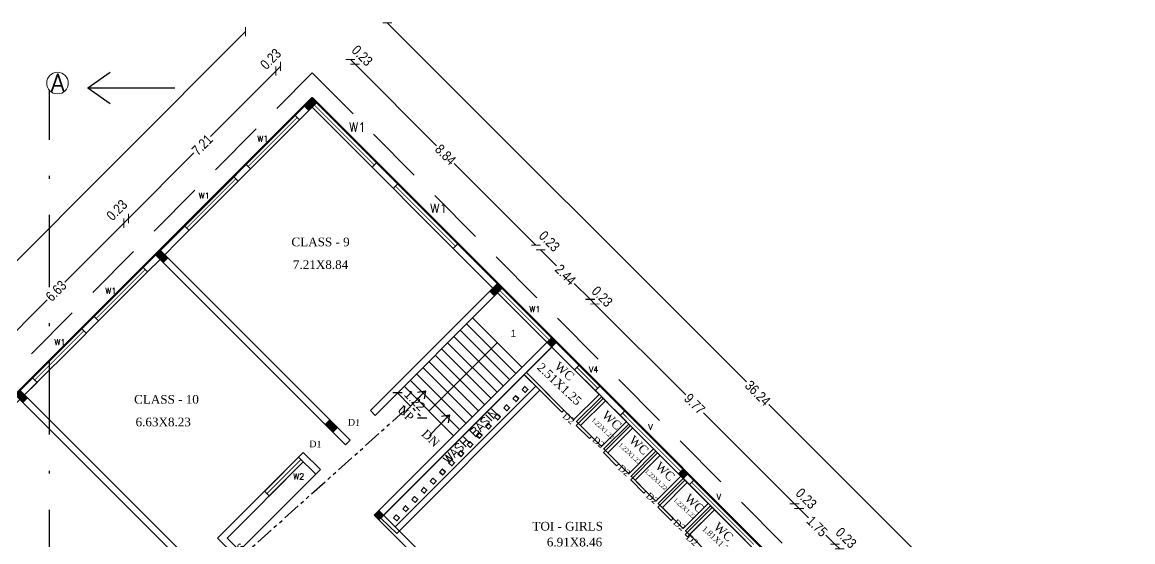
# Model space of a CAD drawing. Header units: metres. Extents: x 43 to 977, y 102 to 459.
# Drawn here: x 682.36 to 720.78, y 249.02 to 266.99 of the extents above; entities that cross this region are included whole.
import ezdxf

# ---------------------------------------------------------------- set-up
doc = ezdxf.new("R2010")
doc.units = ezdxf.units.M
doc.header["$MEASUREMENT"] = 0
doc.header["$PDMODE"] = 3
for name, pattern in [('DASHDOT', [1, 0.5, -0.25, 0, -0.25]), ('HIDDEN', [0.375, 0.25, -0.125]), ('PHANTOM2', [1.25, 0.625, -0.125, 0.125, -0.125, 0.125, -0.125])]:
    doc.linetypes.add(name, pattern=pattern)
doc.layers.get('0').update_dxf_attribs({"lineweight": 0})
doc.layers.get('Defpoints').update_dxf_attribs({"lineweight": 0})
doc.layers.add('BLK_1_FLR_2_BLT_UP_AREA_EXISTING', color=10, linetype='Continuous')
for name, color, linetype, lineweight in [('BLK_1_FLR_2_EXIT_WIDTH_STAIR', 4, 'Continuous', 35), ('BLK_1_FLR_2_WASH', 4, 'Continuous', 35), ('BLK_1_FLR_2_WATER_CLOSET', 4, 'Continuous', 35), ('Column', 1, 'Continuous', 0), ('DIST_EXIT', 7, 'Continuous', 35), ('fence', 15, 'Continuous', 0), ('hatch', 7, 'Continuous', 0), ('ILAND', 7, 'Continuous', 0), ('Layer3', 5, 'Continuous', 0), ('Staircase', 140, 'Continuous', 0), ('TE', 9, 'Continuous', 0), ('TEXT', 130, 'Continuous', 0), ('WALL', 7, 'Continuous', 0), ('WIN', 13, 'Continuous', 0)]:
    doc.layers.add(name, color=color, linetype=linetype, lineweight=lineweight)
doc.styles.add('ARIAL', font='arial.ttf')
doc.styles.get("Standard").update_dxf_attribs({"font": 'romans.shx'})
doc.styles.add('style2', font='romantic.ttf')
doc.styles.add('style4', font='swissek.ttf')
doc.styles.add('visa', font='swissc.ttf')
doc.dimstyles.new('Copy of o3 400', dxfattribs={"dimscale": 0.23, "dimtxt": 0.9, "dimasz": 1, "dimexe": 5, "dimexo": 9, "dimgap": 0.23, "dimtad": 0, "dimlfac": 4, "dimzin": 3, "dimdsep": 46, "dimtxsty": 'visa', "dimblk": 'ARCHTICK', "dimcen": 0.09, "dimse1": 1, "dimse2": 1, "dimclrd": 7, "dimclre": 256, "dimclrt": 7, "dimadec": 0, "dimazin": 0, "dimtfac": 0.23, "dimtofl": 0, "dimtmove": 2, "dimatfit": 1, "dimldrblk": 'ARCHTICK', "dimfxl": 0, "dimtolj": 1, "dimtzin": 0, "dimarcsym": 0})
doc.dimstyles.new('o3', dxfattribs={"dimscale": 0.23, "dimtxt": 0.9, "dimasz": 1, "dimexe": 5, "dimexo": 9, "dimgap": 0.23, "dimtad": 0, "dimzin": 3, "dimdsep": 46, "dimtxsty": 'visa', "dimblk": 'ARCHTICK', "dimcen": 0.09, "dimse1": 1, "dimse2": 1, "dimclrd": 7, "dimclre": 256, "dimclrt": 7, "dimadec": 0, "dimazin": 0, "dimtfac": 0.23, "dimtofl": 0, "dimtmove": 2, "dimatfit": 1, "dimldrblk": 'ARCHTICK', "dimfxl": 0, "dimtolj": 1, "dimtzin": 0, "dimarcsym": 0})
doc.dimstyles.new('OPEN SPACE', dxfattribs={"dimtxt": 0.3, "dimasz": 0.23, "dimexe": 0.1875, "dimexo": 0.0625, "dimgap": 0.09, "dimtad": 3, "dimzin": 0, "dimdsep": 46, "dimtxsty": 'ARIAL', "dimblk": 'OBLIQUE', "dimcen": 0.09, "dimse1": 1, "dimse2": 1, "dimclrd": 6, "dimclre": 6, "dimclrt": 7, "dimadec": 0, "dimazin": 0, "dimtfac": 0.5, "dimtix": 1, "dimtmove": 0, "dimatfit": 3, "dimfxl": 0, "dimtolj": 1, "dimtzin": 0, "dimarcsym": 0})
pattern_1 = [(135, (6065.309044, 1820.6004447), (0.0022447263868, 0.0022447263868), [])]

# ---------------------------------------------------------------- blocks, each defined once
blk = doc.blocks.new('_ArchTick')
at = {"color": 0, "const_width": 0.15}
blk.add_lwpolyline([(-0.5, -0.5), (0.5, 0.5)], dxfattribs=at)
blk = doc.blocks.new('*D296')
at = {"layer": 'Defpoints', "color": 0, "lineweight": 30}
for p in [(693.877, 265.537), (692.113, 264.097), (692.275, 263.935)]:
    blk.add_point(p, dxfattribs=at)
at = {"layer": 'WALL', "color": 7, "lineweight": -2}
blk.add_line((693.715, 265.699), (693.877, 265.537), dxfattribs=at)
at = {"layer": 'WALL', "color": 7, "lineweight": -2, "xscale": 0.23, "yscale": 0.23, "zscale": 0.23}
for p, rotation in [((693.715, 265.699), 135.0000000000403), ((693.877, 265.537), 315.0000000000402)]:
    blk.add_blockref('_ArchTick', p, dxfattribs=dict(at, rotation=rotation))
at = {"layer": 'WALL', "color": 7, "insert": (694.122, 265.835), "char_height": 0.345, "attachment_point": 5, "rotation": 315, "style": 'visa'}
blk.add_mtext('\\A1;0.23', dxfattribs=at)
blk = doc.blocks.new('*D297')
at = {"layer": 'Defpoints', "color": 0, "lineweight": 30}
for p in [(692.275, 263.935), (700.131, 259.283), (697.894, 257.046)]:
    blk.add_point(p, dxfattribs=at)
at = {"layer": 'WALL', "color": 7, "lineweight": -2}
for p, q in [((693.877, 265.537), (696.698, 262.716)), ((700.131, 259.283), (697.309, 262.105))]:
    blk.add_line(p, q, dxfattribs=at)
at = {"layer": 'WALL', "color": 7, "lineweight": -2, "xscale": 0.23, "yscale": 0.23, "zscale": 0.23}
for p, rotation in [((693.877, 265.537), 135.0000000061167), ((700.131, 259.283), 315.0000000061167)]:
    blk.add_blockref('_ArchTick', p, dxfattribs=dict(at, rotation=rotation))
at = {"layer": 'WALL', "color": 7, "insert": (697.004, 262.41), "char_height": 0.345, "attachment_point": 5, "rotation": 315, "style": 'visa'}
blk.add_mtext('\\A1;8.84', dxfattribs=at)
blk = doc.blocks.new('*D298')
at = {"layer": 'Defpoints', "color": 0, "lineweight": 30}
for p in [(700.293, 259.121), (697.894, 257.046), (698.056, 256.885)]:
    blk.add_point(p, dxfattribs=at)
at = {"layer": 'WALL', "color": 7, "lineweight": -2}
for p, q in [((700.131, 259.283), (699.968, 259.446)), ((700.293, 259.121), (700.455, 258.959))]:
    blk.add_line(p, q, dxfattribs=at)
at = {"layer": 'WALL', "color": 7, "lineweight": -2, "xscale": 0.23, "yscale": 0.23, "zscale": 0.23}
for p, rotation in [((700.131, 259.283), 315.0000000061167), ((700.293, 259.121), 135.0000000061167)]:
    blk.add_blockref('_ArchTick', p, dxfattribs=dict(at, rotation=rotation))
at = {"layer": 'WALL', "color": 7, "insert": (700.597, 259.415), "char_height": 0.345, "attachment_point": 5, "rotation": 315, "style": 'visa'}
blk.add_mtext('\\A1;0.23', dxfattribs=at)
blk = doc.blocks.new('*D299')
at = {"layer": 'Defpoints', "color": 0, "lineweight": 30}
for p in [(702.017, 257.398), (698.056, 256.885), (699.78, 255.161)]:
    blk.add_point(p, dxfattribs=at)
at = {"layer": 'WALL', "color": 7, "lineweight": -2}
for p, q in [((700.293, 259.121), (700.849, 258.565)), ((702.017, 257.398), (701.46, 257.954))]:
    blk.add_line(p, q, dxfattribs=at)
at = {"layer": 'WALL', "color": 7, "lineweight": -2, "xscale": 0.23, "yscale": 0.23, "zscale": 0.23}
for p, rotation in [((700.293, 259.121), 135.0000000061167), ((702.017, 257.398), 315.0000000061167)]:
    blk.add_blockref('_ArchTick', p, dxfattribs=dict(at, rotation=rotation))
at = {"layer": 'WALL', "color": 7, "insert": (701.155, 258.26), "char_height": 0.345, "attachment_point": 5, "rotation": 315, "style": 'visa'}
blk.add_mtext('\\A1;2.44', dxfattribs=at)
blk = doc.blocks.new('*D300')
at = {"layer": 'Defpoints', "color": 0, "lineweight": 30}
for p in [(702.169, 257.245), (699.77, 255.17), (699.883, 254.96)]:
    blk.add_point(p, dxfattribs=at)
at = {"layer": 'WALL', "color": 7, "lineweight": -2}
blk.add_line((702.007, 257.407), (702.169, 257.245), dxfattribs=at)
at = {"layer": 'WALL', "color": 7, "lineweight": -2, "xscale": 0.23, "yscale": 0.23, "zscale": 0.23}
for p, rotation in [((702.007, 257.407), 135.0000000061167), ((702.169, 257.245), 315.0000000061167)]:
    blk.add_blockref('_ArchTick', p, dxfattribs=dict(at, rotation=rotation))
at = {"layer": 'WALL', "color": 7, "insert": (702.423, 257.503), "char_height": 0.345, "attachment_point": 5, "rotation": 315, "style": 'visa'}
blk.add_mtext('\\A1;0.23', dxfattribs=at)
blk = doc.blocks.new('*D301')
at = {"layer": 'Defpoints', "color": 0, "lineweight": 30}
for p in [(699.883, 254.96), (709.077, 250.337), (706.415, 247.674)]:
    blk.add_point(p, dxfattribs=at)
at = {"layer": 'WALL', "color": 7, "lineweight": -2}
for p, q in [((702.169, 257.245), (705.316, 254.098)), ((709.077, 250.337), (705.93, 253.484))]:
    blk.add_line(p, q, dxfattribs=at)
at = {"layer": 'WALL', "color": 7, "lineweight": -2, "xscale": 0.23, "yscale": 0.23, "zscale": 0.23}
for p, rotation in [((702.169, 257.245), 135.0000000061167), ((709.077, 250.337), 315.0000000061167)]:
    blk.add_blockref('_ArchTick', p, dxfattribs=dict(at, rotation=rotation))
at = {"layer": 'WALL', "color": 7, "insert": (705.623, 253.791), "char_height": 0.345, "attachment_point": 5, "rotation": 315, "style": 'visa'}
blk.add_mtext('\\A1;9.77', dxfattribs=at)
blk = doc.blocks.new('*D302')
at = {"layer": 'Defpoints', "color": 0, "lineweight": 30}
for p in [(709.239, 250.175), (706.415, 247.674), (706.605, 247.541)]:
    blk.add_point(p, dxfattribs=at)
at = {"layer": 'WALL', "color": 7, "lineweight": -2}
blk.add_line((709.077, 250.337), (709.239, 250.175), dxfattribs=at)
at = {"layer": 'WALL', "color": 7, "lineweight": -2, "xscale": 0.23, "yscale": 0.23, "zscale": 0.23}
for p, rotation in [((709.077, 250.337), 135.0000000061167), ((709.239, 250.175), 315.0000000061167)]:
    blk.add_blockref('_ArchTick', p, dxfattribs=dict(at, rotation=rotation))
at = {"layer": 'WALL', "color": 7, "insert": (709.483, 250.518), "char_height": 0.345, "attachment_point": 5, "rotation": 315, "style": 'visa'}
blk.add_mtext('\\A1;0.23', dxfattribs=at)
blk = doc.blocks.new('*D303')
at = {"layer": 'Defpoints', "color": 0, "lineweight": 30}
for p in [(710.477, 248.937), (706.605, 247.541), (707.694, 246.153)]:
    blk.add_point(p, dxfattribs=at)
at = {"layer": 'WALL', "color": 7, "lineweight": -2}
for p, q in [((709.239, 250.175), (709.559, 249.855)), ((710.477, 248.937), (710.158, 249.256))]:
    blk.add_line(p, q, dxfattribs=at)
at = {"layer": 'WALL', "color": 7, "lineweight": -2, "xscale": 0.23, "yscale": 0.23, "zscale": 0.23}
for p, rotation in [((709.239, 250.175), 135.0000000061167), ((710.477, 248.937), 315.0000000061167)]:
    blk.add_blockref('_ArchTick', p, dxfattribs=dict(at, rotation=rotation))
at = {"layer": 'WALL', "color": 7, "insert": (709.858, 249.556), "char_height": 0.345, "attachment_point": 5, "rotation": 315, "style": 'visa'}
blk.add_mtext('\\A1;1.75', dxfattribs=at)
blk = doc.blocks.new('*D304')
at = {"layer": 'Defpoints', "color": 0, "lineweight": 30}
for p in [(710.639, 248.775), (707.694, 246.153), (707.872, 246.008)]:
    blk.add_point(p, dxfattribs=at)
at = {"layer": 'WALL', "color": 7, "lineweight": -2}
blk.add_line((710.477, 248.937), (710.639, 248.775), dxfattribs=at)
at = {"layer": 'WALL', "color": 7, "lineweight": -2, "xscale": 0.23, "yscale": 0.23, "zscale": 0.23}
for p, rotation in [((710.477, 248.937), 135.0000000061167), ((710.639, 248.775), 315.0000000061167)]:
    blk.add_blockref('_ArchTick', p, dxfattribs=dict(at, rotation=rotation))
at = {"layer": 'WALL', "color": 7, "insert": (710.862, 249.156), "char_height": 0.345, "attachment_point": 5, "rotation": 315, "style": 'visa'}
blk.add_mtext('\\A1;0.23', dxfattribs=at)
blk = doc.blocks.new('*D307')
at = {"layer": 'Defpoints', "color": 0, "lineweight": 30}
for p in [(693.426, 263.011), (686.038, 260.203), (688.514, 257.727)]:
    blk.add_point(p, dxfattribs=at)
at = {"layer": 'WALL', "color": 7, "lineweight": -2}
for p, q in [((691.136, 265.301), (688.87, 263.035)), ((686.038, 260.203), (688.303, 262.468))]:
    blk.add_line(p, q, dxfattribs=at)
at = {"layer": 'WALL', "color": 7, "lineweight": -2, "xscale": 0.23, "yscale": 0.23, "zscale": 0.23}
for p, rotation in [((691.136, 265.301), 44.99999999388329), ((686.038, 260.203), 224.9999999938833)]:
    blk.add_blockref('_ArchTick', p, dxfattribs=dict(at, rotation=rotation))
at = {"layer": 'WALL', "color": 7, "insert": (688.587, 262.752), "char_height": 0.345, "attachment_point": 5, "rotation": 45, "style": 'visa'}
blk.add_mtext('\\A1;7.21', dxfattribs=at)
blk = doc.blocks.new('*D308')
at = {"layer": 'Defpoints', "color": 0, "lineweight": 30}
for p in [(685.876, 260.041), (688.353, 257.565), (688.514, 257.727)]:
    blk.add_point(p, dxfattribs=at)
at = {"layer": 'WALL', "color": 7, "lineweight": -2}
blk.add_line((686.038, 260.203), (685.876, 260.041), dxfattribs=at)
at = {"layer": 'WALL', "color": 7, "lineweight": -2, "xscale": 0.23, "yscale": 0.23, "zscale": 0.23}
for p, rotation in [((685.876, 260.041), 224.9999999938833), ((686.038, 260.203), 44.99999999388329)]:
    blk.add_blockref('_ArchTick', p, dxfattribs=dict(at, rotation=rotation))
at = {"layer": 'WALL', "color": 7, "insert": (685.637, 260.492), "char_height": 0.345, "attachment_point": 5, "rotation": 45, "style": 'visa'}
blk.add_mtext('\\A1;0.23', dxfattribs=at)
blk = doc.blocks.new('*D309')
at = {"layer": 'Defpoints', "color": 0, "lineweight": 30}
for p in [(688.353, 257.565), (681.189, 255.354), (683.666, 252.878)]:
    blk.add_point(p, dxfattribs=at)
at = {"layer": 'WALL', "color": 7, "lineweight": -2}
for p, q in [((685.876, 260.041), (683.838, 258.003)), ((681.189, 255.354), (683.228, 257.393))]:
    blk.add_line(p, q, dxfattribs=at)
at = {"layer": 'WALL', "color": 7, "lineweight": -2, "xscale": 0.23, "yscale": 0.23, "zscale": 0.23}
for p, rotation in [((685.876, 260.041), 44.99999999388329), ((681.189, 255.354), 224.9999999938833)]:
    blk.add_blockref('_ArchTick', p, dxfattribs=dict(at, rotation=rotation))
at = {"layer": 'WALL', "color": 7, "insert": (683.533, 257.698), "char_height": 0.345, "attachment_point": 5, "rotation": 45, "style": 'visa'}
blk.add_mtext('\\A1;6.63', dxfattribs=at)
blk = doc.blocks.new('*D310')
at = {"layer": 'Defpoints', "color": 0, "lineweight": 30}
for p in [(681.028, 255.193), (683.666, 252.878), (683.58, 252.641)]:
    blk.add_point(p, dxfattribs=at)
at = {"layer": 'WALL', "color": 7, "lineweight": -2}
blk.add_line((681.189, 255.354), (681.028, 255.193), dxfattribs=at)
at = {"layer": 'WALL', "color": 7, "lineweight": -2, "xscale": 0.23, "yscale": 0.23, "zscale": 0.23}
for p, rotation in [((681.189, 255.354), 44.99999999388329), ((681.028, 255.193), 224.9999999938833)]:
    blk.add_blockref('_ArchTick', p, dxfattribs=dict(at, rotation=rotation))
at = {"layer": 'WALL', "color": 7, "insert": (680.907, 255.619), "char_height": 0.345, "attachment_point": 5, "rotation": 45, "style": 'visa'}
blk.add_mtext('\\A1;0.23', dxfattribs=at)
blk = doc.blocks.new('*D311')
at = {"layer": 'Defpoints', "color": 0, "lineweight": 30}
for p in [(683.58, 252.641), (676.071, 250.236), (678.7, 247.608)]:
    blk.add_point(p, dxfattribs=at)
at = {"layer": 'WALL', "color": 7, "lineweight": -2}
for p, q in [((681.028, 255.193), (678.833, 252.998)), ((676.071, 250.236), (678.266, 252.431))]:
    blk.add_line(p, q, dxfattribs=at)
at = {"layer": 'WALL', "color": 7, "lineweight": -2, "xscale": 0.23, "yscale": 0.23, "zscale": 0.23}
for p, rotation in [((681.028, 255.193), 44.99999999388329), ((676.071, 250.236), 224.9999999938833)]:
    blk.add_blockref('_ArchTick', p, dxfattribs=dict(at, rotation=rotation))
at = {"layer": 'WALL', "color": 7, "insert": (678.55, 252.715), "char_height": 0.345, "attachment_point": 5, "rotation": 45, "style": 'visa'}
blk.add_mtext('\\A1;7.01', dxfattribs=at)
blk = doc.blocks.new('*D317')
at = {"layer": 'Defpoints', "color": 0, "lineweight": 30}
for p in [(693.778, 262.982), (664.484, 241.023), (668.175, 237.337)]:
    blk.add_point(p, dxfattribs=at)
at = {"layer": 'WALL', "color": 7, "lineweight": -2}
for p, q in [((690.086, 266.668), (677.672, 254.233)), ((664.484, 241.023), (676.898, 253.458))]:
    blk.add_line(p, q, dxfattribs=at)
at = {"layer": 'WALL', "color": 7, "lineweight": -2, "xscale": 0.23, "yscale": 0.23, "zscale": 0.23}
for p, rotation in [((690.086, 266.668), 45.04675149175113), ((664.484, 241.023), 225.0467514917511)]:
    blk.add_blockref('_ArchTick', p, dxfattribs=dict(at, rotation=rotation))
at = {"layer": 'WALL', "color": 7, "insert": (677.285, 253.845), "char_height": 0.345, "attachment_point": 5, "rotation": 45.0468, "style": 'visa'}
blk.add_mtext('\\A1;36.24', dxfattribs=at)
blk = doc.blocks.new('*D320')
at = {"layer": 'Defpoints', "color": 0, "lineweight": 30}
for p in [(692.388, 264.371), (720.616, 241.35), (718.015, 238.748)]:
    blk.add_point(p, dxfattribs=at)
at = {"layer": 'WALL', "color": 7, "lineweight": -2}
for p, q in [((694.989, 266.973), (707.415, 254.549)), ((720.616, 241.35), (708.19, 253.774))]:
    blk.add_line(p, q, dxfattribs=at)
at = {"layer": 'WALL', "color": 7, "lineweight": -2, "xscale": 0.23, "yscale": 0.23, "zscale": 0.23}
for p, rotation in [((694.989, 266.973), 135.0046357792253), ((720.616, 241.35), 315.0046357792253)]:
    blk.add_blockref('_ArchTick', p, dxfattribs=dict(at, rotation=rotation))
at = {"layer": 'WALL', "color": 7, "insert": (707.803, 254.162), "char_height": 0.345, "attachment_point": 5, "rotation": 315.0046, "style": 'visa'}
blk.add_mtext('\\A1;36.24', dxfattribs=at)
blk = doc.blocks.new('*D386')
at = {"layer": 'Defpoints', "color": 0, "lineweight": 30}
for p in [(691.296, 265.462), (692.789, 263.647), (692.951, 263.808)]:
    blk.add_point(p, dxfattribs=at)
at = {"layer": 'WALL', "color": 7, "lineweight": -2}
blk.add_line((691.135, 265.3), (691.296, 265.462), dxfattribs=at)
at = {"layer": 'WALL', "color": 7, "lineweight": -2, "xscale": 0.23, "yscale": 0.23, "zscale": 0.23}
for p, rotation in [((691.135, 265.3), 225.0225801252618), ((691.296, 265.462), 45.02258012526172)]:
    blk.add_blockref('_ArchTick', p, dxfattribs=dict(at, rotation=rotation))
at = {"layer": 'WALL', "color": 7, "insert": (690.956, 265.718), "char_height": 0.345, "attachment_point": 5, "rotation": 45.0226, "style": 'visa'}
blk.add_mtext('\\A1;0.23', dxfattribs=at)
blk = doc.blocks.new('_Oblique')
at = {"color": 0, "linetype": 'ByBlock', "lineweight": -2}
blk.add_line((-0.5, -0.5), (0.5, 0.5), dxfattribs=at)
blk = doc.blocks.new('*D764')
at = {"layer": 'Defpoints', "color": 0, "lineweight": 80}
for p in [(695.585, 253.558), (695.585, 253.558), (683.995, 243.17)]:
    blk.add_point(p, dxfattribs=at)
at = {"layer": 'DIST_EXIT', "color": 7, "linetype": 'PHANTOM2', "lineweight": -2}
blk.add_line((683.995, 243.17), (695.585, 253.558), dxfattribs=at)
at = {"layer": 'DIST_EXIT', "color": 7, "lineweight": -2, "xscale": 0.23, "yscale": 0.23, "zscale": 0.23}
for p, rotation in [((695.585, 253.558), 41.87082986993703), ((683.995, 243.17), 221.8708298699371)]:
    blk.add_blockref('_Oblique', p, dxfattribs=dict(at, rotation=rotation))
at = {"layer": 'DIST_EXIT', "color": 7, "lineweight": 35, "insert": (689.628, 248.545), "char_height": 0.3, "attachment_point": 5, "rotation": 41.8708, "style": 'ARIAL'}
blk.add_mtext('\\A1;15.56', dxfattribs=at)
blk = doc.blocks.new('*D904')
at = {"layer": 'BLK_1_FLR_2_EXIT_WIDTH_STAIR', "color": 1, "linetype": 'PHANTOM2', "lineweight": -2}
blk.add_line((695.341, 254.168), (696.201, 253.308), dxfattribs=at)
at = {"layer": 'Defpoints', "color": 0, "lineweight": 30}
for p in [(695.678, 254.505), (696.538, 253.645), (696.201, 253.308)]:
    blk.add_point(p, dxfattribs=at)
at = {"layer": 'BLK_1_FLR_2_EXIT_WIDTH_STAIR', "color": 1, "lineweight": -2, "xscale": 0.23, "yscale": 0.23, "zscale": 0.23}
for p, rotation in [((695.341, 254.168), 135.0000000004698), ((696.201, 253.308), 315.0000000004699)]:
    blk.add_blockref('_Oblique', p, dxfattribs=dict(at, rotation=rotation))
at = {"layer": 'BLK_1_FLR_2_EXIT_WIDTH_STAIR', "color": 1, "lineweight": 35, "insert": (695.941, 253.908), "char_height": 0.3, "attachment_point": 5, "rotation": 315, "style": 'ARIAL'}
blk.add_mtext('\\A1;1.22', dxfattribs=at)

msp = doc.modelspace()

# ---------------------------------------------------------------- hatches: boundary and pattern name
at = {"layer": 'hatch'}
h = msp.add_hatch(dxfattribs=at)
h.set_pattern_fill('ANSI31', color=256, scale=0.025396, angle=90, style=0)
h.set_pattern_definition([(135, (-878.0574743, -5106.5058068), (-0.0022447263868, -0.0022447263868), [])])
h.paths.add_polyline_path([(692.27982, 263.94017), (692.54919, 264.20954), (692.38757, 264.37116), (692.1182, 264.10179)])
h = msp.add_hatch(dxfattribs=at)
h.set_pattern_fill('ANSI31', color=256, scale=0.025396, style=0)
h.set_pattern_definition([(45, (-4683.3711277, 1829.503485), (-0.0022447263868, 0.0022447263868), [])])
h.paths.add_polyline_path([(687.12872, 259.11232), (686.9671, 258.9507), (687.23647, 258.68133), (687.39809, 258.84295)])
h = msp.add_hatch(dxfattribs=at)
h.set_pattern_fill('ANSI31', color=256, scale=0.025396, angle=90, style=0)
h.set_pattern_definition([(135, (6069.302102, 1828.345623), (0.0022447263868, 0.0022447263868), [])])
h.paths.add_polyline_path([(698.53288, 257.68509), (698.6945, 257.52347), (698.96387, 257.79283), (698.80225, 257.95445)])
h = msp.add_hatch(dxfattribs=at)
h.set_pattern_fill('ANSI31', color=256, scale=0.025396, angle=90, style=0)
h.set_pattern_definition([(135, (6069.302102, 1828.345623), (0.0022447263868, 0.0022447263868), [])])
h.paths.add_polyline_path([(698.53288, 257.68509), (698.6945, 257.52347), (698.96387, 257.79283), (698.80225, 257.95445)])
h = msp.add_hatch(dxfattribs=at)
h.set_pattern_fill('ANSI31', color=256, scale=0.025396, angle=90, style=0)
h.set_pattern_definition([(135, (6071.1812483, 1826.472649), (0.0022447263868, 0.0022447263868), [])])
h.paths.add_polyline_path([(700.51978, 255.91986), (700.6814, 255.75824), (700.84302, 255.91986), (700.6814, 256.08148)])
h = msp.add_hatch(dxfattribs=at)
h.set_pattern_fill('ANSI31', color=256, scale=0.025396, style=0)
h.set_pattern_definition([(45, (-4688.2197367, 1824.654876), (-0.0022447263868, 0.0022447263868), [])])
h.paths.add_polyline_path([(682.28012, 254.26371), (682.1185, 254.10209), (682.38786, 253.83272), (682.54948, 253.99434)])
h = msp.add_hatch(dxfattribs=at)
h.set_pattern_fill('ANSI31', color=256, scale=0.025396, style=0)
h.set_pattern_definition([(45, (-4677.4989235, 1823.6312808), (-0.0022447263868, 0.0022447263868), [])])
h.paths.add_polyline_path([(693.00093, 253.24011), (692.83931, 253.07849), (693.10868, 252.80912), (693.2703, 252.97075)])
h = msp.add_hatch(dxfattribs=at)
h.set_pattern_fill('ANSI31', color=256, scale=0.025396, style=0)
h.set_pattern_definition([(45, (-4677.4989235, 1823.6312808), (-0.0022447263868, 0.0022447263868), [])])
h.paths.add_polyline_path([(693.00093, 253.24011), (692.83931, 253.07849), (693.10868, 252.80912), (693.2703, 252.97075)])
h = msp.add_hatch(dxfattribs=at)
h.set_pattern_fill('ANSI31', color=256, scale=0.025396, angle=90, style=0)
h.set_pattern_definition([(315, (2275.7793004, 5621.874597), (0.0022447263868, 0.0022447263868), [])])
h.paths.add_polyline_path([(705.38813, 251.37474), (705.22651, 251.53636), (705.06489, 251.37474), (705.22651, 251.21312)])
h = msp.add_hatch(dxfattribs=at)
h.set_pattern_fill('ANSI31', color=256, scale=0.025396, angle=90, style=0)
h.set_pattern_definition(pattern_1)
h.paths.add_polyline_path([(694.86307, 249.93991), (694.70144, 250.10153), (694.53982, 249.93991), (694.70144, 249.77829)])
h = msp.add_hatch(dxfattribs=at)
h.set_pattern_fill('ANSI31', color=256, scale=0.025396, angle=90, style=0)
h.set_pattern_definition(pattern_1)
h.paths.add_polyline_path([(694.86307, 249.93991), (694.70144, 250.10153), (694.53982, 249.93991), (694.70144, 249.77829)])

# ---------------------------------------------------------------- linework, layer by layer
at = {"layer": 'BLK_1_FLR_2_BLT_UP_AREA_EXISTING', "color": 26, "lineweight": 50}
msp.add_line((687.12872, 259.11232), (692.38757, 264.37116), dxfattribs=at)
msp.add_lwpolyline([(666.76249, 238.74609), (692.38757, 264.37116), (718.01264, 238.74609), (705.86208, 226.59552)], dxfattribs=at)
at = {"layer": 'BLK_1_FLR_2_WASH', "color": 55, "lineweight": 35, "ltscale": 20}
msp.add_line((695.31871, 249.31274), (700.2675, 254.26153), dxfattribs=at)
msp.add_lwpolyline([(700.2675, 254.26153), (699.72876, 254.80026), (694.7709, 249.8424), (695.31791, 249.31194)], close=True, dxfattribs=at)
at = {"layer": 'BLK_1_FLR_2_WASH', "color": 60, "lineweight": 35}
for points in [[(699.65212, 254.28978), (699.7448, 254.39203), (699.85484, 254.2923), (699.76217, 254.19004)], [(699.33474, 253.97239), (699.42741, 254.07465), (699.53746, 253.97492), (699.44478, 253.87266)], [(699.01735, 253.65501), (699.11003, 253.75727), (699.22007, 253.65753), (699.1274, 253.55527)], [(698.69997, 253.33762), (698.79264, 253.43988), (698.90269, 253.34015), (698.81002, 253.23789)], [(698.0652, 252.70285), (698.15787, 252.80511), (698.26792, 252.70538), (698.17525, 252.60312)], [(698.38258, 253.02024), (698.47526, 253.1225), (698.58531, 253.02276), (698.49263, 252.92051)], [(697.74781, 252.38547), (697.84049, 252.48773), (697.95054, 252.388), (697.85786, 252.28574)], [(697.43043, 252.06809), (697.5231, 252.17034), (697.63315, 252.07061), (697.54048, 251.96835)], [(697.11305, 251.7507), (697.20572, 251.85296), (697.31577, 251.75323), (697.22309, 251.65097)], [(696.79566, 251.43332), (696.88834, 251.53558), (696.99838, 251.43584), (696.90571, 251.33358)], [(696.16089, 250.79855), (696.25357, 250.90081), (696.36361, 250.80107), (696.27094, 250.69881)], [(696.47828, 251.11593), (696.57095, 251.21819), (696.681, 251.11846), (696.58832, 251.0162)], [(695.84351, 250.48116), (695.93618, 250.58342), (696.04623, 250.48369), (695.95356, 250.38143)], [(695.52612, 250.16378), (695.6188, 250.26604), (695.72885, 250.1663), (695.63617, 250.06405)], [(695.20874, 249.84639), (695.30141, 249.94865), (695.41146, 249.84892), (695.31879, 249.74666)]]:
    msp.add_lwpolyline(points, close=True, dxfattribs=at)
at = {"layer": 'BLK_1_FLR_2_WATER_CLOSET', "color": 2, "lineweight": 35, "ltscale": 20}
for points in [[(700.68199, 255.75348), (699.8006, 254.87209), (701.43563, 253.23706), (702.31702, 254.11845)], [(702.39783, 254.03764), (701.53586, 253.17566), (701.91297, 252.79855), (702.39783, 252.31369), (703.25981, 253.17566)], [(703.34062, 253.09485), (702.47864, 252.23288), (702.85576, 251.85576), (703.34062, 251.3709), (704.20259, 252.23288)], [(705.14538, 251.29009), (704.2834, 252.15207), (703.42143, 251.29009), (703.79854, 250.91298), (704.2834, 250.42812)], [(706.08816, 250.34731), (705.22619, 251.20928), (704.36421, 250.34731), (704.74133, 249.97019), (705.22619, 249.48533)], [(706.16897, 250.2665), (705.307, 249.40452), (705.7868, 248.92472), (705.79026, 248.92126), (706.72407, 247.98745), (707.58604, 248.84943)]]:
    msp.add_lwpolyline(points, close=True, dxfattribs=at)
at = {"layer": 'Column'}
for points in [[(692.38757, 264.37116), (692.1182, 264.10179), (692.27982, 263.94017), (692.54919, 264.20954), (692.38757, 264.37116)], [(687.39809, 258.84295), (687.12872, 259.11232), (686.9671, 258.9507), (687.23647, 258.68133), (687.39809, 258.84295)], [(698.53288, 257.68509), (698.80225, 257.95445), (698.96387, 257.79283), (698.6945, 257.52347), (698.53288, 257.68509)], [(698.53288, 257.68509), (698.80225, 257.95445), (698.96387, 257.79283), (698.6945, 257.52347), (698.53288, 257.68509)], [(700.51978, 255.91986), (700.6814, 256.08148), (700.84302, 255.91986), (700.6814, 255.75824), (700.51978, 255.91986)], [(682.54948, 253.99434), (682.28012, 254.26371), (682.1185, 254.10209), (682.38786, 253.83272), (682.54948, 253.99434)], [(693.2703, 252.97075), (693.00093, 253.24011), (692.83931, 253.07849), (693.10868, 252.80912), (693.2703, 252.97075)], [(693.2703, 252.97075), (693.00093, 253.24011), (692.83931, 253.07849), (693.10868, 252.80912), (693.2703, 252.97075)], [(705.22651, 251.21312), (705.38813, 251.37474), (705.22651, 251.53636), (705.06489, 251.37474), (705.22651, 251.21312)], [(694.53982, 249.93991), (694.70144, 250.10153), (694.86307, 249.93991), (694.70144, 249.77829), (694.53982, 249.93991)], [(694.53982, 249.93991), (694.70144, 250.10153), (694.86307, 249.93991), (694.70144, 249.77829), (694.53982, 249.93991)]]:
    msp.add_lwpolyline(points, dxfattribs=at)
at = {"layer": 'fence', "linetype": 'HIDDEN', "ltscale": 8}
for p, q in [((665.70773, 238.55329), (692.38964, 265.23521)), ((692.38964, 265.23521), (718.87669, 238.74816))]:
    msp.add_line(p, q, dxfattribs=at)
at = {"layer": 'ILAND', "color": 5, "ltscale": 45}
msp.add_line((705.29473, 249.27729), (705.37554, 249.19648), dxfattribs=at)
at = {"layer": 'Layer3', "linetype": 'DASHDOT', "lineweight": 30, "ltscale": 100}
for q in [(685.39946, 265.25941), (687.64107, 264.71743), (685.39946, 264.17545)]:
    msp.add_line((684.62987, 264.71743), q, dxfattribs=at)
at = {"layer": 'Layer3', "linetype": 'DASHDOT', "lineweight": -3, "ltscale": 5}
msp.add_line((683.30249, 140.52822), (683.30249, 264.63727), dxfattribs=at)
at = {"layer": 'Staircase'}
for p, q in [((697.94027, 256.76924), (699.65947, 255.05004)), ((697.50929, 256.33825), (699.22848, 254.61906)), ((697.72478, 256.55375), (699.44398, 254.83455)), ((698.79987, 255.90964), (696.42944, 253.53921)), ((697.0783, 255.90726), (698.79749, 254.18807)), ((697.29379, 256.12276), (699.01299, 254.40356)), ((696.86281, 255.69177), (698.582, 253.97258)), ((696.43182, 255.26078), (698.15101, 253.54159)), ((696.64731, 255.47628), (698.36651, 253.75708)), ((696.00083, 254.8298), (697.72003, 253.1106)), ((696.21632, 255.04529), (697.93552, 253.32609)), ((695.56984, 254.39881), (697.28904, 252.67961)), ((695.78534, 254.6143), (697.50453, 252.89511))]:
    msp.add_line(p, q, dxfattribs=at)
at = {"layer": 'WALL'}
for p, q in [((692.38715, 264.0475), (692.54877, 264.20912)), ((691.95461, 263.61911), (691.79299, 263.78073)), ((689.66547, 261.65321), (690.09646, 262.08419)), ((690.25808, 261.92257), (690.09646, 262.08419)), ((694.4628, 261.97185), (694.62442, 262.13347)), ((689.82709, 261.49159), (689.66547, 261.65321)), ((695.1953, 261.23934), (695.35692, 261.40096)), ((688.1296, 259.7941), (687.96798, 259.95572)), ((687.29034, 258.9507), (687.72133, 259.38168)), ((697.27095, 259.16369), (697.43257, 259.32531)), ((686.53612, 258.51971), (687.12872, 259.11232)), ((693.70128, 252.53976), (687.29034, 258.9507)), ((698.24317, 258.51971), (697.65056, 259.11232)), ((686.69774, 258.35809), (687.12872, 258.78908)), ((692.84368, 253.07412), (687.12872, 258.78908)), ((698.08155, 258.35809), (697.65056, 258.78908)), ((686.69774, 258.35809), (686.53612, 258.51971)), ((694.4039, 253.5561), (698.64122, 257.79342)), ((694.56552, 253.39448), (698.80284, 257.6318)), ((684.40859, 256.39218), (684.83958, 256.82317)), ((685.0012, 256.66155), (684.83958, 256.82317)), ((684.57021, 256.23056), (684.40859, 256.39218)), ((694.53982, 249.93991), (700.6814, 256.08148)), ((700.30428, 256.13535), (701.46884, 254.9708)), ((694.86307, 249.93991), (700.6814, 255.75824)), ((701.63046, 255.13242), (701.03785, 255.72502)), ((701.46884, 254.9708), (701.63046, 255.13242)), ((699.72817, 254.80502), (701.02981, 253.50338)), ((699.80001, 254.87685), (701.10164, 253.57521)), ((681.68751, 253.6711), (682.7111, 254.69469)), ((682.87272, 254.53307), (682.7111, 254.69469)), ((695.26559, 249.53738), (700.1307, 254.40249)), ((702.1894, 254.25024), (702.35102, 254.41186)), ((703.21299, 253.54988), (702.35102, 254.41186)), ((701.52359, 253.04843), (702.4574, 253.98224)), ((703.05137, 253.38826), (702.1894, 254.25024)), ((701.02981, 253.50338), (701.10164, 253.57521)), ((701.67623, 253.03946), (702.53821, 253.90143)), ((694.4039, 253.5561), (694.56552, 253.39448)), ((703.05137, 253.38826), (703.21299, 253.54988)), ((693.53966, 252.37814), (693.10868, 252.80912)), ((693.53966, 252.37814), (693.10868, 252.80912)), ((701.52359, 253.04843), (701.98151, 252.59051)), ((701.67623, 253.03946), (702.05334, 252.66234)), ((702.46637, 252.10565), (703.40018, 253.03946)), ((702.61902, 252.09667), (703.48099, 252.95865)), ((693.70128, 252.53976), (693.53966, 252.37814)), ((701.98151, 252.59051), (702.05334, 252.66234)), ((689.12204, 249.14573), (692.08508, 252.10877)), ((702.46637, 252.10565), (702.9243, 251.64772)), ((702.61902, 252.09667), (702.99613, 251.71956)), ((703.40916, 251.16286), (704.34297, 252.09667)), ((689.44528, 249.14573), (692.08508, 251.78553)), ((702.9243, 251.64772), (702.99613, 251.71956)), ((703.5618, 251.15389), (704.42378, 252.01586)), ((705.01102, 251.75186), (705.60363, 251.15925)), ((689.71465, 248.55312), (692.67769, 251.51616)), ((705.44201, 250.99763), (704.8494, 251.59024)), ((705.44201, 250.99763), (704.8494, 251.59024)), ((703.40916, 251.16286), (703.86708, 250.70494)), ((703.5618, 251.15389), (703.93891, 250.77677)), ((704.35194, 250.22008), (705.28575, 251.15389)), ((704.35194, 250.22008), (705.28575, 251.15389)), ((704.50459, 250.2111), (705.36656, 251.07307)), ((704.50459, 250.2111), (705.36656, 251.07307)), ((705.44201, 250.99763), (705.60363, 251.15925)), ((703.86708, 250.70494), (703.93891, 250.77677)), ((694.70144, 250.10153), (700.9099, 243.89307)), ((704.35194, 250.22008), (704.80987, 249.76215)), ((704.50459, 250.2111), (704.8817, 249.83399)), ((705.29473, 249.27729), (706.22854, 250.2111)), ((705.29473, 249.27729), (706.22854, 250.2111)), ((705.37554, 249.19648), (706.30935, 250.13029)), ((705.44737, 249.26831), (706.30935, 250.13029)), ((694.53982, 249.93991), (699.08494, 245.39479)), ((704.80987, 249.76215), (704.8817, 249.83399)), ((707.32084, 249.44204), (707.75183, 249.01105)), ((689.71465, 248.55312), (689.12204, 249.14573)), ((689.87627, 248.71474), (689.44528, 249.14573)), ((707.15922, 249.28041), (707.59021, 248.84943))]:
    msp.add_line(p, q, dxfattribs=at)
at = {"layer": 'WALL', "color": 7}
for points in [[(689.82709, 261.49159), (690.25808, 261.92257)], [(684.57021, 256.23056), (685.0012, 256.66155)], [(688.85267, 247.69115), (682.44174, 254.10209), (682.87272, 254.53307)], [(688.85267, 247.69115), (682.44174, 254.10209), (682.87272, 254.53307)], [(681.84913, 253.50948), (682.28012, 253.94047), (688.69105, 247.52953)], [(692.08508, 252.10877), (692.67769, 251.51616)], [(691.92346, 251.94715), (692.51607, 251.35454)], [(690.74526, 250.76895), (690.90688, 250.60733)]]:
    msp.add_lwpolyline(points, dxfattribs=at)
at = {"layer": 'WALL', "color": 5}
msp.add_circle((683.58099, 264.88624), 0.37356, dxfattribs=at)
at = {"layer": 'WIN', "color": 7}
for p, q in [((692.38757, 264.37116), (697.65056, 259.11232)), ((692.38763, 264.04798), (687.72133, 259.38168)), ((692.38763, 264.04798), (698.64417, 257.79638)), ((690.09598, 262.08372), (691.79299, 263.78073)), ((691.95461, 263.61911), (690.2576, 261.9221)), ((687.96798, 259.95572), (689.66499, 261.65273)), ((684.8391, 256.8227), (686.53612, 258.51971)), ((686.69774, 258.35809), (685.00072, 256.66108)), ((698.08155, 258.35809), (700.30428, 256.13535)), ((701.03785, 255.72502), (698.24317, 258.51971)), ((682.7111, 254.69469), (684.40812, 256.39171)), ((684.56974, 256.23009), (682.44174, 254.10209)), ((702.35102, 254.41186), (701.63046, 255.13242)), ((701.46884, 254.9708), (702.1894, 254.25024)), ((703.05137, 253.38826), (704.8494, 251.59024)), ((703.05137, 253.38826), (704.8494, 251.59024)), ((705.01102, 251.75186), (703.21299, 253.54988)), ((690.73824, 250.76193), (692.08508, 252.10877)), ((692.08508, 251.78553), (690.89986, 250.60031)), ((705.44201, 250.99763), (707.15922, 249.28041)), ((707.32084, 249.44204), (705.60363, 251.15925))]:
    msp.add_line(p, q, dxfattribs=at)
at = {"layer": 'WIN', "const_width": 0.0254}
for points in [[(694.54361, 262.05266), (692.46796, 264.12831)], [(690.17679, 262.00291), (691.8738, 263.69992)], [(688.04879, 259.87491), (689.7458, 261.57192)], [(697.35176, 259.2445), (695.27611, 261.32015)], [(684.91991, 256.74189), (686.61693, 258.4389)], [(698.88549, 257.71445), (700.60468, 255.99526)], [(682.79191, 254.61388), (684.48893, 256.3109)], [(702.27021, 254.33105), (701.54965, 255.05161)], [(705.1457, 251.45555), (703.13218, 253.46907)], [(690.82607, 250.68814), (692.00427, 251.86634)], [(707.67102, 248.93024), (705.52282, 251.07844)]]:
    msp.add_lwpolyline(points, dxfattribs=at)

# ---------------------------------------------------------------- texts
at = {"lineweight": 80, "ltscale": 20, "insert": (699.25837, 256.35263), "char_height": 0.25, "attachment_point": 1, "style": 'style4'}
msp.add_mtext_dynamic_manual_height_columns('1', width=0.852409, gutter_width=50, heights=[0], dxfattribs=at)
at = {"layer": 'ILAND'}
msp.add_text('WASH BASIN', height=0.304754, rotation=45, dxfattribs=at).set_placement((697.10425, 251.69447))
at = {"layer": 'TEXT', "color": 4, "style": 'style2'}
for s, p in [('CLASS - 9', (691.67415, 259.24089)), ('7.21X8.84', (691.72604, 258.4583)), ('CLASS - 10', (686.23075, 253.79749)), ('6.63X8.23', (686.28263, 253.0149)), ('TOI - GIRLS', (700.00987, 249.41016)), ('6.91X8.46', (700.50985, 248.86126))]:
    msp.add_text(s, height=0.3, dxfattribs=at).set_placement(p)
for s, height, rotation, p in [('2.51X1.25', 0.3, 316.979851, (700.14465, 255.01965)), ('WC', 0.3, 318.885789, (700.74773, 255.04917)), ('UP', 0.3, 316.593219, (695.31347, 253.55431)), ('WC', 0.3, 316.979851, (702.39081, 253.36515)), ('D1', 0.23, 357.807084, (693.62209, 253.0429)), ('D2', 0.23, 319.200057, (701.0323, 253.34081)), ('1.22X1.22', 0.15, 316.979851, (702.04307, 253.21608)), ('DN', 0.3, 316.593219, (696.1463, 252.72148)), ('D1', 0.23, 357.807084, (692.28627, 252.29498)), ('D2', 0.23, 319.200057, (702.06175, 252.51596)), ('1.22X1.22', 0.15, 316.979851, (702.97859, 252.35136)), ('WC', 0.3, 316.979851, (703.32633, 252.50043)), ('D2', 0.23, 319.200057, (702.95156, 251.53802)), ('WC', 0.3, 316.979851, (704.23429, 251.59384)), ('1.22X1.22', 0.15, 316.979851, (703.88655, 251.44477)), ('D2', 0.23, 319.200057, (703.9199, 250.58062)), ('1.22X1.22', 0.15, 316.979851, (704.87685, 250.45059)), ('WC', 0.3, 316.979851, (705.24796, 250.4878)), ('D2', 0.23, 319.200057, (704.86058, 249.65496)), ('WC', 0.3, 316.979851, (706.25329, 249.50485)), ('1.81X1.22', 0.2, 316.979851, (705.86132, 249.44664)), ('D2', 0.23, 319.200057, (705.29974, 249.13542))]:
    msp.add_text(s, height=height, rotation=rotation, dxfattribs=at).set_placement(p)
at = {"layer": 'WALL'}
for s, height, p in [('A', 0.62607, (683.34819, 264.58379)), ('W1', 0.313036, (693.66579, 263.2049)), ('W1', 0.203169, (690.49127, 262.85897)), ('W1', 0.203169, (688.46227, 260.89131)), ('W1', 0.313036, (696.47394, 260.39675)), ('W1', 0.203169, (685.23439, 257.59795)), ('W1', 0.203169, (699.90474, 256.96347)), ('W1', 0.203169, (683.47473, 255.82024)), ('V4', 0.203169, (701.9629, 254.87922)), ('V', 0.20317, (704.01812, 252.88879)), ('W2', 0.203169, (691.73474, 251.18121)), ('V', 0.20317, (706.38224, 250.47787))]:
    msp.add_text(s, height=height, dxfattribs=at).set_placement(p)

# ---------------------------------------------------------------- dimensions: what is measured, and where the dimension line sits
at = {"layer": 'BLK_1_FLR_2_EXIT_WIDTH_STAIR', "color": 1, "lineweight": 35}
dim = msp.add_aligned_dim(p1=(695.67826, 254.50484), p2=(696.53786, 253.64525), distance=-0.47627, dimstyle='OPEN SPACE', override={"dimpost": '\\X', "dimclrd": 1, "dimclrt": 1, "dimfxl": 0, "dimarcsym": 2}, dxfattribs=at)
dim.commit()
dim.dimension.update_dxf_attribs({"geometry": '*D904', "text_midpoint": (695.94143, 253.90841)})
at = {"layer": 'DIST_EXIT', "color": 7, "lineweight": 35}
dim = msp.add_aligned_dim(p1=(683.99533, 243.17035), p2=(695.58488, 253.55841), distance=0, dimstyle='OPEN SPACE', override={"dimpost": '\\X', "dimclrd": 7, "dimfxl": 0, "dimarcsym": 2}, dxfattribs=at)
dim.commit()
dim.dimension.update_dxf_attribs({"geometry": '*D764', "text_midpoint": (689.6278, 248.54546)})
at = {"layer": 'WALL'}
for p1, p2, distance, picture, middle in [((693.77793, 262.98175), (668.17536, 237.33737), -5.21674, '*D317', (677.28484, 253.84534)), ((692.38757, 264.37116), (718.01472, 238.74816), 3.67933, '*D320', (707.80261, 254.16155))]:
    dim = msp.add_aligned_dim(p1=p1, p2=p2, distance=distance, dimstyle='o3', override={"dimtxt": 1.5, "dimpost": '\\X'}, dxfattribs=at)
    dim.commit()
    dim.dimension.update_dxf_attribs({"geometry": picture, "text_midpoint": middle})
for base, p1, p2, angle, picture, middle, dimtype in [((693.87683, 265.53718), (692.11296, 264.09656), (692.27459, 263.93494), 315, '*D296', (694.12197, 265.83475), 161), ((691.29634, 265.46153), (692.78943, 263.6465), (692.95099, 263.80819), 45.02258, '*D386', (690.95605, 265.71816), 161), ((685.87637, 260.04143), (688.51412, 257.72692), (688.3525, 257.5653), 45, '*D308', (685.63697, 260.49229), 160), ((700.29253, 259.12149), (697.894, 257.0462), (698.05562, 256.88458), 135, '*D298', (700.59687, 259.41467), 160), ((702.16859, 257.24543), (699.77006, 255.17014), (699.88333, 254.96018), 135, '*D300', (702.42289, 257.50263), 160), ((681.02776, 255.19282), (683.66551, 252.87831), (683.58008, 252.6405), 45, '*D310', (680.90688, 255.6186), 160), ((709.23902, 250.175), (706.4147, 247.67392), (706.60519, 247.54117), 135, '*D302', (709.48323, 250.51838), 160), ((710.63893, 248.77509), (707.694, 246.15339), (707.87226, 246.00842), 135, '*D304', (710.86168, 249.15563), 160)]:
    dim = msp.add_linear_dim(base=base, p1=p1, p2=p2, angle=angle, dimstyle='o3', override={"dimtxt": 1.5, "dimpost": '\\X'}, dxfattribs=at)
    dim.commit()
    dim.dimension.update_dxf_attribs({"geometry": picture, "text_midpoint": middle, "dimtype": dimtype})
for base, p1, p2, angle, picture, middle in [((700.13091, 259.28311), (692.27459, 263.93494), (697.894, 257.0462), 135, '*D297', (697.00387, 262.41015)), ((686.03799, 260.20305), (693.42583, 263.0106), (688.51412, 257.72692), 45, '*D307', (688.58684, 262.7519)), ((681.18938, 255.35444), (688.3525, 257.5653), (683.66551, 252.87831), 45, '*D309', (683.53288, 257.69793)), ((702.0165, 257.39752), (698.05562, 256.88458), (699.78004, 255.16105), 135, '*D299', (701.15451, 258.2595)), ((709.0774, 250.33662), (699.88333, 254.96018), (706.4147, 247.67392), 135, '*D301', (705.62299, 253.79102)), ((676.07141, 250.23646), (683.58008, 252.6405), (678.69991, 247.60796), 45, '*D311', (678.54959, 252.71464)), ((710.47731, 248.93671), (706.60519, 247.54117), (707.694, 246.15339), 135, '*D303', (709.85817, 249.55585))]:
    dim = msp.add_linear_dim(base=base, p1=p1, p2=p2, angle=angle, dimstyle='o3', override={"dimtxt": 1.5, "dimpost": '\\X'}, dxfattribs=at)
    dim.commit()
    dim.dimension.update_dxf_attribs({"geometry": picture, "text_midpoint": middle})

# ---------------------------------------------------------------- leaders
at = {"layer": 'TE', "color": 22, "ltscale": 20}
for points in [[(696.31248, 254.24758), (695.82238, 253.74443)], [(697.14531, 253.41475), (696.65521, 252.9116)]]:
    msp.add_leader(points, dimstyle='Copy of o3 400', override={"dimtxt": 1, "dimldrblk": 'Open90'}, dxfattribs=at)

doc.saveas('drawing.dxf')
